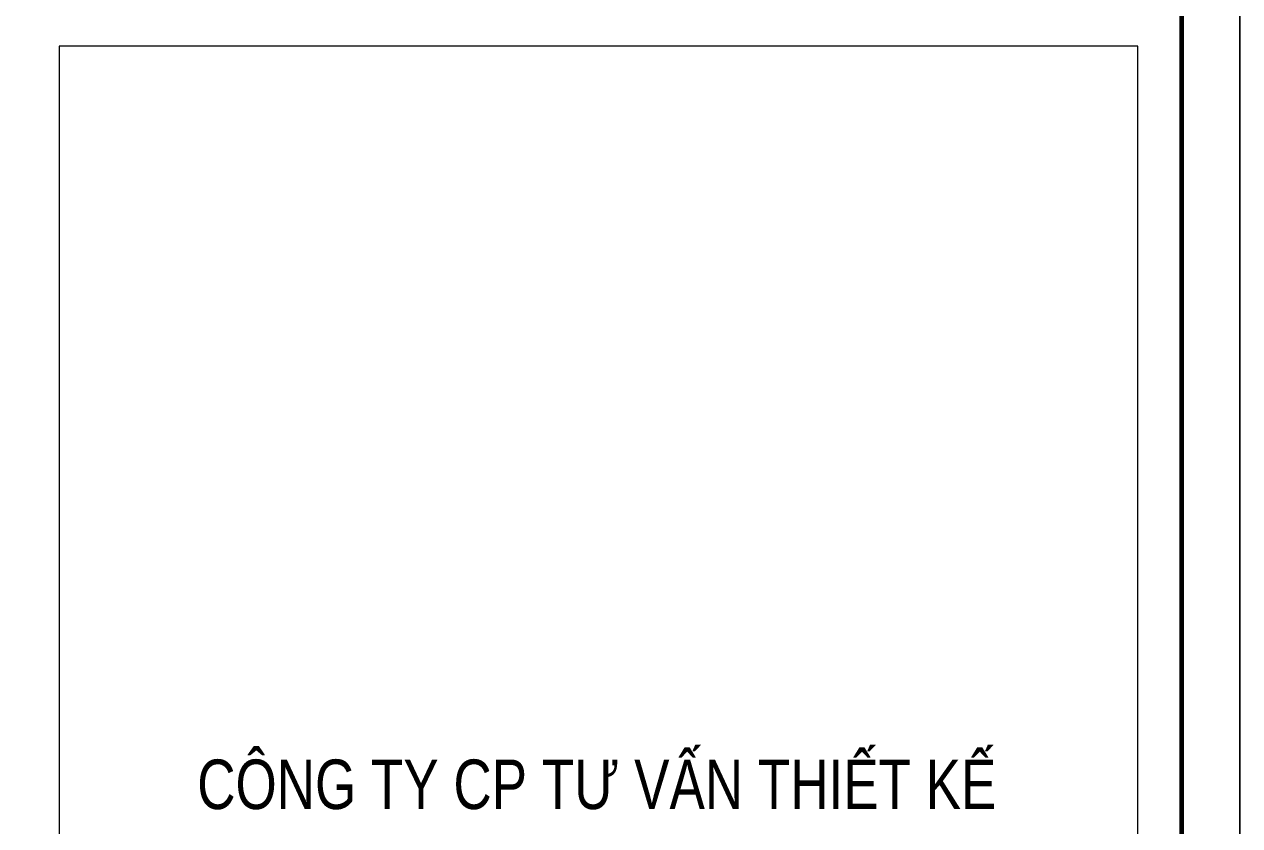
# Model space of a CAD drawing. Header units: millimetres. Extents: x -182770 to 489476, y -561170 to -280028.
# Drawn here: x 377357 to 380276, y -520264 to -518338 of the extents above; entities that cross this region are included whole.
import ezdxf
from ezdxf.enums import TextEntityAlignment as Align

# ---------------------------------------------------------------- set-up
doc = ezdxf.new("R2010")
doc.units = ezdxf.units.MM
doc.header["$MEASUREMENT"] = 0
doc.layers.get('Defpoints').update_dxf_attribs({"color": 1})
for name, color, linetype, lineweight in [('Khungten_LCDI', 7, 'Continuous', 5), ('LC Net thay', 63, 'Continuous', 25), ('LC Text1', 3, 'Continuous', 20)]:
    doc.layers.add(name, color=color, linetype=linetype, lineweight=lineweight)
doc.styles.add('Khungten', font='VHAVAN.TTF', dxfattribs={"width": 0.9, "height": 5000})
doc.styles.add('LC 1', font='VHAVANB.TTF')
doc.styles.add('Title', font='VHBLACK.TTF', dxfattribs={"width": 0.8})

# ---------------------------------------------------------------- blocks, each defined once
blk = doc.blocks.new('lcdi fix')
at = {"layer": 'Defpoints', "lineweight": 0}
blk.add_lwpolyline([(-1200, -14850), (-1200, 14850), (40800, 14850), (40800, -14850)], close=True, dxfattribs=at)
at = {"layer": 'Khungten_LCDI', "color": 5, "lineweight": 25}
blk.add_line((40600, -14650), (40600, 14650), dxfattribs=at)
at = {"layer": 'Khungten_LCDI', "color": 5, "lineweight": 60}
blk.add_lwpolyline([(0, -14650), (0, 14650), (40600, 14650), (40600, -14650)], close=True, dxfattribs=at)
at = {"layer": 'Khungten_LCDI', "color": 9, "lineweight": 15}
blk.add_lwpolyline([(36750, 2587.2), (40450, 2587.2), (40450, 6561.5), (36750, 6561.5)], close=True, dxfattribs=at)
at = {"color": 7, "style": 'Title', "width": 0.8}
blk.add_text('c«ng ty cp t\xad vÊn thiÕt kÕ', height=170, dxfattribs=at).set_placement((38594.2, 3941.9), align=Align.CENTER)
at = {"color": 7, "style": 'Khungten', "width": 0.8}
for tag, p in [('REVISION', (39498.8, -10746.3)), ('NGAYHT', (39546.1, -11609.4))]:
    blk.add_attdef(tag, text='', height=200, dxfattribs=at).set_placement(p, align=Align.CENTER)
at = {"layer": 'LC Text1', "color": 3, "style": 'LC 1', "width": 1.834006}
for tag, p, p2 in [('TENBANVE1', (36912.7, -8885.8), (40339.1, -8885.8)), ('TENBANVE2', (36912.7, -9562.5), (40339.1, -9562.5))]:
    blk.add_attdef(tag, text='', height=250, dxfattribs=at).set_placement(p, p2, align=Align.FIT)
at = {"layer": 'LC Text1', "style": 'Title', "width": 0.7}
blk.add_attdef('SOBANVE', text='', height=250, dxfattribs=at).set_placement((39562, -13896.2), align=Align.CENTER)

msp = doc.modelspace()

# ---------------------------------------------------------------- block references
at = {"layer": 'LC Net thay', "xscale": 0.7, "yscale": 0.7, "zscale": 0.7}
for p in [(351716.1, -522983.8), (381116.1, -522983.8)]:
    msp.add_blockref('lcdi fix', p, dxfattribs=at)

doc.saveas('drawing.dxf')
